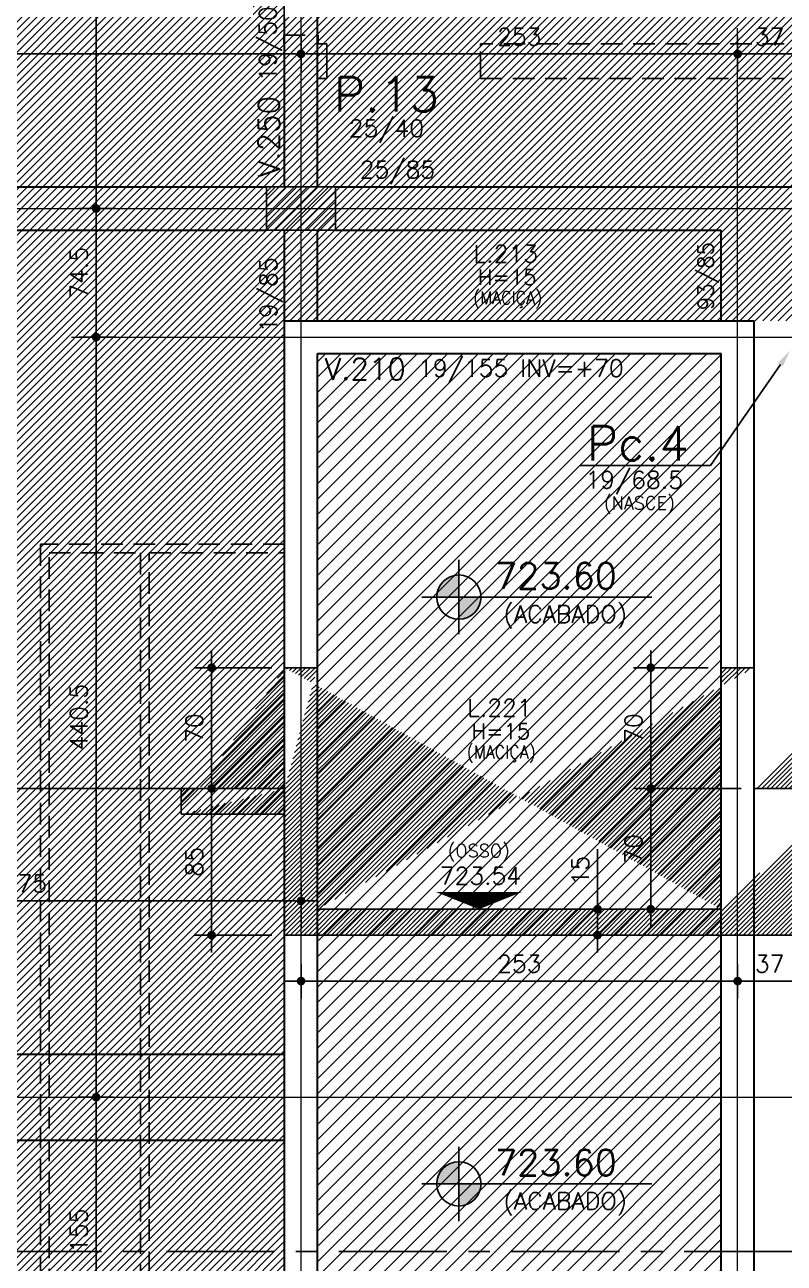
# Model space of a CAD drawing. Header units: inches. Extents: x 0 to 5940, y 0 to 4205.
# Drawn here: x 1397 to 1837, y 2613 to 3331 of the extents above; entities that cross this region are included whole.
import ezdxf
from ezdxf.enums import TextEntityAlignment as Align

# ---------------------------------------------------------------- set-up
doc = ezdxf.new("R2010")
doc.units = ezdxf.units.IN
doc.header["$LTSCALE"] = 50
doc.header["$MEASUREMENT"] = 0
doc.linetypes.add('CENTER', pattern=[2, 1.25, -0.25, 0.25, -0.25])
doc.linetypes.add('HIDDEN', pattern=[0.375, 0.25, -0.125])
for name, color, linetype in [('ALVENARIA', 10, 'HIDDEN'), ('CORTE-FORMA', 1, 'Continuous'), ('COTA', 6, 'Continuous'), ('FO-HACHURA_PILAR-MORRE', 252, 'Continuous'), ('FO-TEXTO-LAJES', 152, 'Continuous'), ('FO-TEXTO-VIGAS', 3, 'Continuous'), ('HACHUR LAJE', 141, 'Continuous'), ('NIVEL', 3, 'Continuous'), ('NIVEL-ARQUITETURA', 3, 'Continuous'), ('P-M', 7, 'Continuous'), ('TEXTO', 3, 'Continuous')]:
    doc.layers.add(name, color=color, linetype=linetype)
for name, color, linetype, lineweight in [('FO-Eixos', 150, 'Continuous', 5), ('FO-Textos dos pilares', 3, 'Continuous', 20), ('FO-Vigas', 2, 'Continuous', 30)]:
    doc.layers.add(name, color=color, linetype=linetype, lineweight=lineweight)
doc.styles.add('ROMANS', font='romans.shx')
doc.dimstyles.new('COTA_50', dxfattribs={"dimscale": 5, "dimtxt": 2, "dimasz": 1, "dimexe": 2, "dimexo": 1.5, "dimgap": 1, "dimtad": 1, "dimzin": 12, "dimdsep": 46, "dimtxsty": 'ROMANS', "dimblk1": 'COTA', "dimblk2": 'COTA', "dimsah": 1, "dimcen": -4, "dimdle": 1.5, "dimclrd": 6, "dimclre": 6, "dimclrt": 3, "dimadec": 0, "dimazin": 0, "dimtfac": 1, "dimtofl": 0, "dimtmove": 0, "dimatfit": 3, "dimldrblk": 'COTA', "dimfxl": 1, "dimtolj": 1, "dimtzin": 12, "dimarcsym": 0})

# ---------------------------------------------------------------- blocks, each defined once
blk = doc.blocks.new('COTA')
at = {"layer": 'COTA'}
for p, q in [((0, -2), (0, 2)), ((2, 0), (-2, 0))]:
    blk.add_line(p, q, dxfattribs=at)
at = {"layer": 'COTA', "const_width": 0.5}
blk.add_lwpolyline([(-0.25, 0, 1), (0.25, 0, 1)], format="xyb", close=True, dxfattribs=at)
blk = doc.blocks.new('*D12')
at = {"layer": 'COTA', "color": 6, "lineweight": -2, "transparency": 16777216}
for p, q in [((1812.3, 2888.63), (1749.95, 2888.63)), ((1759.95, 2823.63), (1759.95, 2883.63)), ((1753.21, 2818.63), (1749.95, 2818.63))]:
    blk.add_line(p, q, dxfattribs=at)
at = {"layer": 'Defpoints', "color": 0, "transparency": 16777216}
for p in [(1759.95, 2888.63), (1819.8, 2888.63), (1760.71, 2818.63)]:
    blk.add_point(p, dxfattribs=at)
at = {"layer": 'COTA', "color": 6, "lineweight": -2, "transparency": 16777216, "xscale": 5, "yscale": 5, "zscale": 5}
for p, rotation in [((1759.95, 2888.63), 90), ((1759.95, 2818.63), 270)]:
    blk.add_blockref('COTA', p, dxfattribs=dict(at, rotation=rotation))
at = {"layer": 'COTA', "color": 3, "transparency": 16777216, "insert": (1749.95, 2853.63), "char_height": 10, "attachment_point": 5, "rotation": 90, "style": 'ROMANS'}
blk.add_mtext('\\A1;70', dxfattribs=at)
blk = doc.blocks.new('*D13')
at = {"layer": 'COTA', "color": 6, "lineweight": -2, "transparency": 16777216}
for p, q in [((1793.3, 2958.63), (1749.95, 2958.63)), ((1759.95, 2893.63), (1759.95, 2953.63)), ((1812.3, 2888.63), (1749.95, 2888.63))]:
    blk.add_line(p, q, dxfattribs=at)
at = {"layer": 'Defpoints', "color": 0, "transparency": 16777216}
for p in [(1759.95, 2958.63), (1800.8, 2958.63), (1819.8, 2888.63)]:
    blk.add_point(p, dxfattribs=at)
at = {"layer": 'COTA', "color": 6, "lineweight": -2, "transparency": 16777216, "xscale": 5, "yscale": 5, "zscale": 5}
for p, rotation in [((1759.95, 2958.63), 90), ((1759.95, 2888.63), 270)]:
    blk.add_blockref('COTA', p, dxfattribs=dict(at, rotation=rotation))
at = {"layer": 'COTA', "color": 3, "transparency": 16777216, "insert": (1749.95, 2923.63), "char_height": 10, "attachment_point": 5, "rotation": 90, "style": 'ROMANS'}
blk.add_mtext('\\A1;70', dxfattribs=at)
blk = doc.blocks.new('*D80')
at = {"layer": 'COTA', "color": 6, "lineweight": -2, "transparency": 16777216}
for p, q in [((1060.3, 3310.1), (1060.3, 3324.31)), ((1557.3, 3310.1), (1557.3, 3324.31)), ((1065.3, 3314.31), (1552.3, 3314.31))]:
    blk.add_line(p, q, dxfattribs=at)
at = {"layer": 'Defpoints', "color": 0, "transparency": 16777216}
for p in [(1557.3, 3314.31), (1060.3, 3302.6), (1557.3, 3302.6)]:
    blk.add_point(p, dxfattribs=at)
at = {"layer": 'COTA', "color": 6, "lineweight": -2, "transparency": 16777216, "xscale": 5, "yscale": 5, "zscale": 5, "rotation": 180}
blk.add_blockref('COTA', (1060.3, 3314.31), dxfattribs=at)
at = {"layer": 'COTA', "color": 6, "lineweight": -2, "transparency": 16777216, "xscale": 5, "yscale": 5, "zscale": 5}
blk.add_blockref('COTA', (1557.3, 3314.31), dxfattribs=at)
at = {"layer": 'COTA', "color": 3, "transparency": 16777216, "insert": (1308.8, 3324.31), "char_height": 10, "attachment_point": 5, "style": 'ROMANS'}
blk.add_mtext('\\A1;497', dxfattribs=at)
blk = doc.blocks.new('*D81')
at = {"layer": 'COTA', "color": 6, "lineweight": -2, "transparency": 16777216}
for p, q in [((1557.3, 3314.53), (1557.3, 3324.31)), ((1810.3, 3314.53), (1810.3, 3324.31)), ((1562.3, 3314.31), (1805.3, 3314.31))]:
    blk.add_line(p, q, dxfattribs=at)
at = {"layer": 'Defpoints', "color": 0, "transparency": 16777216}
for p in [(1810.3, 3314.31), (1557.3, 3307.03), (1810.3, 3307.03)]:
    blk.add_point(p, dxfattribs=at)
at = {"layer": 'COTA', "color": 6, "lineweight": -2, "transparency": 16777216, "xscale": 5, "yscale": 5, "zscale": 5, "rotation": 180}
blk.add_blockref('COTA', (1557.3, 3314.31), dxfattribs=at)
at = {"layer": 'COTA', "color": 6, "lineweight": -2, "transparency": 16777216, "xscale": 5, "yscale": 5, "zscale": 5}
blk.add_blockref('COTA', (1810.3, 3314.31), dxfattribs=at)
at = {"layer": 'COTA', "color": 3, "transparency": 16777216, "insert": (1683.8, 3324.31), "char_height": 10, "attachment_point": 5, "style": 'ROMANS'}
blk.add_mtext('\\A1;253', dxfattribs=at)
blk = doc.blocks.new('*D82')
at = {"layer": 'COTA', "color": 6, "lineweight": -2, "transparency": 16777216}
for p, q in [((1810.3, 3314.53), (1810.3, 3324.31)), ((1847.3, 3314.53), (1847.3, 3324.31)), ((1815.3, 3314.31), (1842.3, 3314.31))]:
    blk.add_line(p, q, dxfattribs=at)
at = {"layer": 'Defpoints', "color": 0, "transparency": 16777216}
for p in [(1847.3, 3314.31), (1810.3, 3307.03), (1847.3, 3307.03)]:
    blk.add_point(p, dxfattribs=at)
at = {"layer": 'COTA', "color": 6, "lineweight": -2, "transparency": 16777216, "xscale": 5, "yscale": 5, "zscale": 5, "rotation": 180}
blk.add_blockref('COTA', (1810.3, 3314.31), dxfattribs=at)
at = {"layer": 'COTA', "color": 6, "lineweight": -2, "transparency": 16777216, "xscale": 5, "yscale": 5, "zscale": 5}
blk.add_blockref('COTA', (1847.3, 3314.31), dxfattribs=at)
at = {"layer": 'COTA', "color": 3, "transparency": 16777216, "insert": (1828.8, 3324.31), "char_height": 10, "attachment_point": 5, "style": 'ROMANS'}
blk.add_mtext('\\A1;37', dxfattribs=at)
blk = doc.blocks.new('*D98')
at = {"layer": 'COTA', "color": 6, "lineweight": -2, "transparency": 16777216}
for p, q in [((1729.13, 2823.63), (1729.13, 2853.39)), ((1732.98, 2818.63), (1739.13, 2818.63)), ((1732.98, 2803.63), (1739.13, 2803.63)), ((1729.13, 2798.63), (1729.13, 2793.63))]:
    blk.add_line(p, q, dxfattribs=at)
at = {"layer": 'Defpoints', "color": 0, "transparency": 16777216}
for p in [(1725.48, 2818.63), (1729.13, 2818.63), (1725.48, 2803.63)]:
    blk.add_point(p, dxfattribs=at)
at = {"layer": 'COTA', "color": 6, "lineweight": -2, "transparency": 16777216, "xscale": 5, "yscale": 5, "zscale": 5}
for p, rotation in [((1729.13, 2818.63), 270), ((1729.13, 2803.63), 90)]:
    blk.add_blockref('COTA', p, dxfattribs=dict(at, rotation=rotation))
at = {"layer": 'COTA', "color": 3, "transparency": 16777216, "insert": (1719.13, 2841.01), "char_height": 10, "attachment_point": 5, "rotation": 90, "style": 'ROMANS'}
blk.add_mtext('\\A1;15', dxfattribs=at)
blk = doc.blocks.new('*D100')
at = {"layer": 'COTA', "color": 6, "lineweight": -2, "transparency": 16777216}
for p, q in [((1810.3, 2777.56), (1810.3, 2766.98)), ((1842.3, 2776.98), (1815.3, 2776.98)), ((1847.3, 2777.56), (1847.3, 2766.98))]:
    blk.add_line(p, q, dxfattribs=at)
at = {"layer": 'Defpoints', "color": 0, "transparency": 16777216}
for p in [(1810.3, 2785.06), (1847.3, 2785.06), (1810.3, 2776.98)]:
    blk.add_point(p, dxfattribs=at)
at = {"layer": 'COTA', "color": 6, "lineweight": -2, "transparency": 16777216, "xscale": 5, "yscale": 5, "zscale": 5, "rotation": 180}
blk.add_blockref('COTA', (1810.3, 2776.98), dxfattribs=at)
at = {"layer": 'COTA', "color": 6, "lineweight": -2, "transparency": 16777216, "xscale": 5, "yscale": 5, "zscale": 5}
blk.add_blockref('COTA', (1847.3, 2776.98), dxfattribs=at)
at = {"layer": 'COTA', "color": 3, "transparency": 16777216, "insert": (1828.8, 2786.98), "char_height": 10, "attachment_point": 5, "style": 'ROMANS'}
blk.add_mtext('\\A1;37', dxfattribs=at)
blk = doc.blocks.new('*D101')
at = {"layer": 'COTA', "color": 6, "lineweight": -2, "transparency": 16777216}
for p, q in [((1557.3, 2776.95), (1557.3, 2766.98)), ((1805.3, 2776.98), (1562.3, 2776.98)), ((1810.3, 2776.95), (1810.3, 2766.98))]:
    blk.add_line(p, q, dxfattribs=at)
at = {"layer": 'Defpoints', "color": 0, "transparency": 16777216}
for p in [(1557.3, 2784.45), (1810.3, 2784.45), (1557.3, 2776.98)]:
    blk.add_point(p, dxfattribs=at)
at = {"layer": 'COTA', "color": 6, "lineweight": -2, "transparency": 16777216, "xscale": 5, "yscale": 5, "zscale": 5, "rotation": 180}
blk.add_blockref('COTA', (1557.3, 2776.98), dxfattribs=at)
at = {"layer": 'COTA', "color": 6, "lineweight": -2, "transparency": 16777216, "xscale": 5, "yscale": 5, "zscale": 5}
blk.add_blockref('COTA', (1810.3, 2776.98), dxfattribs=at)
at = {"layer": 'COTA', "color": 3, "transparency": 16777216, "insert": (1683.8, 2786.98), "char_height": 10, "attachment_point": 5, "style": 'ROMANS'}
blk.add_mtext('\\A1;253', dxfattribs=at)
blk = doc.blocks.new('*D103')
at = {"layer": 'COTA', "color": 6, "lineweight": -2, "transparency": 16777216}
for p, q in [((1256.55, 2807.59), (1256.55, 2833.49)), ((1557.3, 2807.59), (1557.3, 2833.49)), ((1261.55, 2823.49), (1552.3, 2823.49))]:
    blk.add_line(p, q, dxfattribs=at)
at = {"layer": 'Defpoints', "color": 0, "transparency": 16777216}
for p in [(1557.3, 2823.49), (1256.55, 2800.09), (1557.3, 2800.09)]:
    blk.add_point(p, dxfattribs=at)
at = {"layer": 'COTA', "color": 6, "lineweight": -2, "transparency": 16777216, "xscale": 5, "yscale": 5, "zscale": 5, "rotation": 180}
blk.add_blockref('COTA', (1256.55, 2823.49), dxfattribs=at)
at = {"layer": 'COTA', "color": 6, "lineweight": -2, "transparency": 16777216, "xscale": 5, "yscale": 5, "zscale": 5}
blk.add_blockref('COTA', (1557.3, 2823.49), dxfattribs=at)
at = {"layer": 'COTA', "color": 3, "transparency": 16777216, "insert": (1386.57, 2833.49), "char_height": 10, "attachment_point": 5, "style": 'ROMANS'}
blk.add_mtext('\\A1;300.75', dxfattribs=at)
blk = doc.blocks.new('*D205')
at = {"layer": 'COTA', "color": 6, "lineweight": -2, "transparency": 16777216}
for p, q in [((1540.3, 2958.63), (1495.49, 2958.63)), ((1505.49, 2893.63), (1505.49, 2953.63)), ((1510.14, 2888.63), (1515.49, 2888.63))]:
    blk.add_line(p, q, dxfattribs=at)
at = {"layer": 'Defpoints', "color": 0, "transparency": 16777216}
for p in [(1505.49, 2958.63), (1547.8, 2958.63), (1502.64, 2888.63)]:
    blk.add_point(p, dxfattribs=at)
at = {"layer": 'COTA', "color": 6, "lineweight": -2, "transparency": 16777216, "xscale": 5, "yscale": 5, "zscale": 5}
for p, rotation in [((1505.49, 2958.63), 90), ((1505.49, 2888.63), 270)]:
    blk.add_blockref('COTA', p, dxfattribs=dict(at, rotation=rotation))
at = {"layer": 'COTA', "color": 3, "transparency": 16777216, "insert": (1495.49, 2923.63), "char_height": 10, "attachment_point": 5, "rotation": 90, "style": 'ROMANS'}
blk.add_mtext('\\A1;70', dxfattribs=at)
blk = doc.blocks.new('*D206')
at = {"layer": 'COTA', "color": 6, "lineweight": -2, "transparency": 16777216}
for p, q in [((1504.04, 2888.63), (1495.49, 2888.63)), ((1505.49, 2883.63), (1505.49, 2808.63)), ((1540.3, 2803.63), (1495.49, 2803.63))]:
    blk.add_line(p, q, dxfattribs=at)
at = {"layer": 'Defpoints', "color": 0, "transparency": 16777216}
for p in [(1511.54, 2888.63), (1505.49, 2803.63), (1547.8, 2803.63)]:
    blk.add_point(p, dxfattribs=at)
at = {"layer": 'COTA', "color": 6, "lineweight": -2, "transparency": 16777216, "xscale": 5, "yscale": 5, "zscale": 5}
for p, rotation in [((1505.49, 2888.63), 90), ((1505.49, 2803.63), 270)]:
    blk.add_blockref('COTA', p, dxfattribs=dict(at, rotation=rotation))
at = {"layer": 'COTA', "color": 3, "transparency": 16777216, "insert": (1495.49, 2846.13), "char_height": 10, "attachment_point": 5, "rotation": 90, "style": 'ROMANS'}
blk.add_mtext('\\A1;85', dxfattribs=at)
blk = doc.blocks.new('*D210')
at = {"layer": 'COTA', "color": 6, "lineweight": -2, "transparency": 16777216}
for p, q in [((1446.03, 3561.21), (1428.59, 3561.21)), ((1438.59, 3229.71), (1438.59, 3556.21)), ((1446.03, 3224.71), (1428.59, 3224.71))]:
    blk.add_line(p, q, dxfattribs=at)
at = {"layer": 'Defpoints', "color": 0, "transparency": 16777216}
for p in [(1438.59, 3561.21), (1453.53, 3561.21), (1453.53, 3224.71)]:
    blk.add_point(p, dxfattribs=at)
at = {"layer": 'COTA', "color": 6, "lineweight": -2, "transparency": 16777216, "xscale": 5, "yscale": 5, "zscale": 5}
for p, rotation in [((1438.59, 3561.21), 90), ((1438.59, 3224.71), 270)]:
    blk.add_blockref('COTA', p, dxfattribs=dict(at, rotation=rotation))
at = {"layer": 'COTA', "color": 3, "transparency": 16777216, "insert": (1428.59, 3360.21), "char_height": 10, "attachment_point": 5, "rotation": 90, "style": 'ROMANS'}
blk.add_mtext('\\A1;336.5', dxfattribs=at)
blk = doc.blocks.new('*D212')
at = {"layer": 'COTA', "color": 6, "lineweight": -2, "transparency": 16777216}
for p, q in [((1450.08, 3224.71), (1428.59, 3224.71)), ((1438.59, 3219.71), (1438.59, 3155.21)), ((1450.08, 3150.21), (1428.59, 3150.21))]:
    blk.add_line(p, q, dxfattribs=at)
at = {"layer": 'Defpoints', "color": 0, "transparency": 16777216}
for p in [(1457.58, 3224.71), (1438.59, 3150.21), (1457.58, 3150.21)]:
    blk.add_point(p, dxfattribs=at)
at = {"layer": 'COTA', "color": 6, "lineweight": -2, "transparency": 16777216, "xscale": 5, "yscale": 5, "zscale": 5}
for p, rotation in [((1438.59, 3224.71), 90), ((1438.59, 3150.21), 270)]:
    blk.add_blockref('COTA', p, dxfattribs=dict(at, rotation=rotation))
at = {"layer": 'COTA', "color": 3, "transparency": 16777216, "insert": (1428.59, 3187.46), "char_height": 10, "attachment_point": 5, "rotation": 90, "style": 'ROMANS'}
blk.add_mtext('\\A1;74.5', dxfattribs=at)
blk = doc.blocks.new('*D360')
at = {"layer": 'COTA', "color": 6, "lineweight": -2, "transparency": 16777216}
for p, q in [((1444.68, 2709.71), (1428.59, 2709.71)), ((1438.59, 2559.71), (1438.59, 2704.71)), ((1444.68, 2554.71), (1428.59, 2554.71))]:
    blk.add_line(p, q, dxfattribs=at)
at = {"layer": 'Defpoints', "color": 0, "transparency": 16777216}
for p in [(1438.59, 2709.71), (1452.18, 2709.71), (1452.18, 2554.71)]:
    blk.add_point(p, dxfattribs=at)
at = {"layer": 'COTA', "color": 6, "lineweight": -2, "transparency": 16777216, "xscale": 5, "yscale": 5, "zscale": 5}
for p, rotation in [((1438.59, 2709.71), 90), ((1438.59, 2554.71), 270)]:
    blk.add_blockref('COTA', p, dxfattribs=dict(at, rotation=rotation))
at = {"layer": 'COTA', "color": 3, "transparency": 16777216, "insert": (1428.59, 2632.21), "char_height": 10, "attachment_point": 5, "rotation": 90, "style": 'ROMANS'}
blk.add_mtext('\\A1;155', dxfattribs=at)
blk = doc.blocks.new('*D361')
at = {"layer": 'COTA', "color": 6, "lineweight": -2, "transparency": 16777216}
for p, q in [((1445.61, 3150.21), (1428.59, 3150.21)), ((1438.59, 2714.71), (1438.59, 3145.21)), ((1445.61, 2709.71), (1428.59, 2709.71))]:
    blk.add_line(p, q, dxfattribs=at)
at = {"layer": 'Defpoints', "color": 0, "transparency": 16777216}
for p in [(1438.59, 3150.21), (1453.11, 3150.21), (1453.11, 2709.71)]:
    blk.add_point(p, dxfattribs=at)
at = {"layer": 'COTA', "color": 6, "lineweight": -2, "transparency": 16777216, "xscale": 5, "yscale": 5, "zscale": 5}
for p, rotation in [((1438.59, 3150.21), 90), ((1438.59, 2709.71), 270)]:
    blk.add_blockref('COTA', p, dxfattribs=dict(at, rotation=rotation))
at = {"layer": 'COTA', "color": 3, "transparency": 16777216, "insert": (1428.59, 2929.96), "char_height": 10, "attachment_point": 5, "rotation": 90, "style": 'ROMANS'}
blk.add_mtext('\\A1;440.5', dxfattribs=at)

msp = doc.modelspace()

# ---------------------------------------------------------------- hatches: boundary and pattern name
at = {"layer": 'CORTE-FORMA'}
h = msp.add_hatch(dxfattribs=at)
h.set_pattern_fill('ANSI31', color=70, scale=15)
h.set_pattern_definition([(45, (-4662.459, 9121.8574), (-1.3258252, 1.3258252), [])])
edge = h.paths.add_edge_path()
edge.add_line((1487.804, 2888.63), (1487.804, 2873.63))
edge.add_line((1547.804, 2888.63), (1544.804, 2888.63))
edge.add_line((1544.804, 2888.63), (1487.804, 2888.63))
edge.add_line((1547.804, 2873.63), (1487.804, 2873.63))
edge.add_line((1547.804, 2958.63), (1547.804, 2903.63))
edge.add_line((1547.804, 2903.63), (1547.804, 2888.63))
edge.add_line((1566.804, 2958.63), (1566.804, 2818.63))
edge.add_line((1566.804, 2958.63), (1547.804, 2958.63))
edge.add_line((1547.804, 2803.63), (1547.804, 2873.63))
edge.add_line((2146.804, 2803.63), (1547.804, 2803.63))
edge.add_line((1800.804, 2818.63), (1773.804, 2818.63))
edge.add_line((1773.804, 2818.63), (1570.804, 2818.63))
edge.add_line((1570.804, 2818.63), (1566.804, 2818.63))
edge.add_line((1819.804, 2958.63), (1819.804, 2888.63))
edge.add_line((1819.804, 2958.63), (1800.804, 2958.63))
edge.add_line((1800.804, 2958.63), (1800.804, 2818.63))
edge.add_line((1874.804, 2888.63), (1859.304, 2888.63))
edge.add_line((1859.304, 2888.63), (1856.804, 2888.63))
edge.add_line((1856.804, 2888.63), (1837.804, 2888.63))
edge.add_line((1837.804, 2888.63), (1835.304, 2888.63))
edge.add_line((1835.304, 2888.63), (1819.804, 2888.63))
edge.add_line((1893.804, 2958.63), (1893.804, 2818.63))
edge.add_line((1893.804, 2958.63), (1874.804, 2958.63))
edge.add_line((1874.804, 2958.63), (1874.804, 2888.63))
edge.add_line((2127.804, 2818.63), (2123.804, 2818.63))
edge.add_line((2123.804, 2818.63), (1920.804, 2818.63))
edge.add_line((1920.804, 2818.63), (1893.804, 2818.63))
edge.add_line((2146.804, 2958.63), (2146.804, 2903.63))
edge.add_line((2146.804, 2903.63), (2146.804, 2888.63))
edge.add_line((2146.804, 2958.63), (2127.804, 2958.63))
edge.add_line((2127.804, 2958.63), (2127.804, 2818.63))
edge.add_line((2146.804, 2873.63), (2146.804, 2803.63))
edge.add_line((2206.804, 2888.63), (2206.804, 2873.63))
edge.add_line((2206.804, 2888.63), (2149.804, 2888.63))
edge.add_line((2149.804, 2888.63), (2146.804, 2888.63))
edge.add_line((2206.804, 2873.63), (2146.804, 2873.63))
at = {"layer": 'FO-HACHURA_PILAR-MORRE'}
h = msp.add_hatch(dxfattribs=at)
h.set_pattern_fill('ANSI31', color=256, scale=35)
h.set_pattern_definition([(45, (-4340.959, 9121.8574), (-3.0935922, 3.0935922), [])])
h.paths.add_polyline_path([(1537.304, 3237.207), (1537.304, 3224.707), (1537.304, 3212.207), (1557.304, 3212.207), (1577.304, 3212.207), (1577.304, 3224.707), (1577.304, 3237.207), (1557.304, 3237.207)])
at = {"layer": 'HACHUR LAJE'}
h = msp.add_hatch(dxfattribs=at)
h.set_pattern_fill('ANSI31', color=21, scale=25)
h.set_pattern_definition([(45, (-4662.459, 9121.8574), (-2.2097087, 2.2097087), [])])
h.paths.add_polyline_path([(2632.304, 3729.683), (2146.804, 3724.194), (2146.804, 3551.707), (1547.804, 3551.707), (1547.804, 3717.422), (1078.304, 3712.114), (1078.304, 3212.207), (1077.804, 3212.207), (1077.804, 2266.207), (1547.804, 2266.207), (1547.804, 3159.707), (2146.804, 3159.707), (2146.804, 2266.207), (2632.804, 2266.207), (2632.804, 3212.207), (2632.304, 3212.207)])
h = msp.add_hatch(dxfattribs=at)
h.set_pattern_fill('ANSI31', color=256, scale=50)
h.set_pattern_definition([(45, (-4662.459, 9121.8574), (-4.4194174, 4.4194174), [])])
h.paths.add_polyline_path([(1800.804, 3140.707), (1566.804, 3140.707), (1566.804, 2496.207), (1800.804, 2496.207)])
at = {"layer": 'NIVEL-ARQUITETURA'}
h = msp.add_hatch(color=1, dxfattribs=at)
h.paths.add_polyline_path([(1660.64, 2994.63), (1661.616, 2999.538), (1648.791, 2999.538), (1648.791, 2990.609), (1654.111, 2987.964), (1657.86, 2990.469)])
h.paths.add_polyline_path([(1648.791, 2990.609), (1648.791, 2986.713), (1653.699, 2987.689), (1654.111, 2987.964)])
h.paths.add_polyline_path([(1648.791, 3012.363), (1643.884, 3011.386), (1639.723, 3008.606), (1636.943, 3004.446), (1635.966, 2999.538), (1648.791, 2999.538)])
h = msp.add_hatch(color=1, dxfattribs=at)
h.paths.add_polyline_path([(1660.64, 2654.511), (1661.616, 2659.419), (1648.791, 2659.419), (1648.791, 2650.49), (1654.111, 2647.845), (1657.86, 2650.351)])
h.paths.add_polyline_path([(1648.791, 2650.49), (1648.791, 2646.594), (1653.699, 2647.571), (1654.111, 2647.845)])
h.paths.add_polyline_path([(1648.791, 2672.244), (1643.884, 2671.268), (1639.723, 2668.488), (1636.943, 2664.327), (1635.966, 2659.419), (1648.791, 2659.419)])

# ---------------------------------------------------------------- linework, layer by layer
at = {"layer": 'ALVENARIA'}
for p, q in [((1547.27, 3325.172), (1547.27, 3321.172)), ((1547.27, 3325.172), (1567.27, 3325.172)), ((1567.27, 3325.172), (1567.27, 3322.172)), ((1572.27, 3320.172), (1568.27, 3320.172)), ((1572.27, 3315.672), (1572.27, 3320.172)), ((1661.27, 3320.172), (1665.27, 3320.172)), ((1661.27, 3300.172), (1661.27, 3320.172)), ((1572.27, 3304.172), (1572.27, 3315.672)), ((1661.27, 3312.172), (1661.27, 3315.672)), ((1572.27, 3300.172), (1572.27, 3304.172)), ((1572.27, 3300.172), (1572.27, 3304.172)), ((1572.27, 3300.172), (1567.27, 3300.172)), ((1661.27, 3300.172), (1666.27, 3300.172)), ((1406.304, 3030.207), (1406.304, 2217.707))]:
    msp.add_line(p, q, dxfattribs=at)
at = {"layer": 'ALVENARIA', "flags": 128}
for points in [[(1547.27, 3325.172), (1547.27, 3320.172)], [(1567.27, 3320.172), (1567.27, 3325.172)], [(1572.27, 3320.172), (1567.27, 3320.172)], [(1837.27, 3320.172), (1661.27, 3320.172)], [(1567.27, 3300.172), (1572.27, 3300.172)], [(1661.27, 3300.172), (1837.27, 3300.172)], [(1547.804, 3030.207), (1406.304, 3030.207)], [(1411.304, 2222.707), (1411.304, 3025.207)], [(1411.304, 3025.207), (1464.304, 3025.207)], [(1464.304, 3025.207), (1464.304, 2222.707)], [(1469.304, 3025.207), (1547.804, 3025.207)], [(1469.304, 2082.707), (1469.304, 3025.207)]]:
    msp.add_lwpolyline(points, dxfattribs=at)
at = {"layer": 'CORTE-FORMA'}
for p, q in [((1566.804, 2958.63), (1547.804, 2958.63)), ((1566.804, 2958.63), (1566.804, 2818.63)), ((1800.804, 2958.63), (1800.804, 2818.63)), ((1819.804, 2958.63), (1800.804, 2958.63)), ((1819.804, 2958.63), (1819.804, 2888.63)), ((1547.804, 2873.63), (1487.804, 2873.63)), ((1547.804, 2803.63), (1547.804, 2873.63)), ((2146.804, 2803.63), (1547.804, 2803.63))]:
    msp.add_line(p, q, dxfattribs=at)
at = {"layer": 'CORTE-FORMA', "color": 8}
msp.add_line((1137.804, 2888.63), (1487.804, 2888.63), dxfattribs=at)
at = {"layer": 'CORTE-FORMA', "color": 70}
msp.add_line((1487.804, 2888.63), (1487.804, 2873.63), dxfattribs=at)
at = {"layer": 'CORTE-FORMA', "flags": 128}
for points in [[(1547.804, 2958.63), (1547.804, 2903.63), (1547.804, 2888.63)], [(1547.804, 2888.63), (1544.804, 2888.63), (1487.804, 2888.63)], [(1874.804, 2888.63), (1859.304, 2888.63), (1856.804, 2888.63), (1837.804, 2888.63), (1835.304, 2888.63), (1819.804, 2888.63)], [(1800.804, 2818.63), (1773.804, 2818.63), (1570.804, 2818.63), (1566.804, 2818.63)]]:
    msp.add_lwpolyline(points, dxfattribs=at)
at = {"layer": 'FO-Eixos'}
for p, q in [((1557.304, 919.124), (1557.304, 3902.756)), ((1810.304, 2035.401), (1810.304, 3329.312)), ((219.571, 3224.707), (3166.676, 3224.707)), ((1424.3, 3150.207), (2273.274, 3150.207)), ((219.571, 2709.707), (3542.289, 2709.707))]:
    msp.add_line(p, q, dxfattribs=at)
at = {"layer": 'FO-Vigas'}
for p, q in [((1547.804, 3237.207), (1547.804, 3530.707)), ((1566.804, 3237.207), (1566.804, 3530.707)), ((1088.304, 3237.207), (1537.304, 3237.207)), ((1577.304, 3237.207), (1847.304, 3237.207)), ((1777.804, 3237.207), (1916.804, 3237.207)), ((1088.304, 3212.207), (1537.304, 3212.207)), ((1547.804, 2704.707), (1547.804, 3212.207)), ((1566.804, 3159.707), (1566.804, 3212.207)), ((1577.304, 3212.207), (1800.804, 3212.207)), ((1800.804, 3159.707), (1800.804, 3212.207)), ((1547.804, 3159.707), (1819.804, 3159.707)), ((1819.804, 2247.207), (1819.804, 3159.707)), ((1566.804, 3140.707), (1800.804, 3140.707)), ((1566.804, 2496.207), (1566.804, 3140.707)), ((1800.804, 2496.207), (1800.804, 3140.707)), ((1266.054, 2734.707), (1547.804, 2734.707)), ((1547.804, 2099.207), (1547.804, 2704.707)), ((1266.054, 2684.707), (1547.804, 2684.707))]:
    msp.add_line(p, q, dxfattribs=at)
at = {"layer": 'NIVEL', "color": 1}
msp.add_lwpolyline([(1660.358, 2818.63, 0, 50, 0), (1660.358, 2828.63, 50, 50, 0)], format="xyseb", dxfattribs=at)
at = {"layer": 'NIVEL-ARQUITETURA', "color": 1}
for p, q in [((1648.791, 3021.08), (1648.791, 2977.995)), ((1627.249, 2999.538), (1760.664, 2999.538)), ((1648.791, 2680.962), (1648.791, 2637.877)), ((1627.249, 2659.419), (1760.664, 2659.419))]:
    msp.add_line(p, q, dxfattribs=at)
for centre in [(1648.791, 2999.538), (1648.791, 2659.419)]:
    msp.add_circle(centre, 12.825, dxfattribs=at)
at = {"layer": 'P-M'}
msp.add_lwpolyline([(1537.304, 3237.207), (1537.304, 3224.707), (1537.304, 3212.207), (1557.304, 3212.207), (1577.304, 3212.207), (1577.304, 3224.707), (1577.304, 3237.207), (1557.304, 3237.207), (1537.304, 3237.207)], close=True, dxfattribs=at)
at = {"layer": 'TEXTO', "color": 8}
for p in [(1835.075, 3134.273), (1719.041, 3075.857)]:
    msp.add_line(p, (1794.633, 3075.857), dxfattribs=at)
at = {"layer": 'TEXTO', "color": 8, "linetype": 'CENTER'}
msp.add_line((1379.248, 2620.225), (2301.748, 2620.225), dxfattribs=at)
at = {"layer": 'TEXTO', "color": 8}
msp.add_solid([(1833.705, 3135.222), (1836.445, 3133.325), (1840.767, 3142.495)], dxfattribs=at)

# ---------------------------------------------------------------- texts
at = {"layer": 'FO-TEXTO-LAJES', "style": 'ROMANS'}
for s, p in [('L.213', (1657.346, 3193.534)), ('L.221', (1653.652, 2930.298))]:
    msp.add_text(s, height=10, dxfattribs=at).set_placement(p)
at = {"layer": 'FO-TEXTO-LAJES', "color": 3, "style": 'ROMANS'}
for p in [(1659.773, 3180.453), (1656.079, 2917.216)]:
    msp.add_text('H=15', height=9, dxfattribs=at).set_placement(p)
at = {"layer": 'FO-TEXTO-LAJES', "color": 4, "style": 'ROMANS', "width": 0.9}
for p in [(1657.027, 3169.235), (1653.334, 2905.999)]:
    msp.add_text('(MACIÇA)', height=7.5, dxfattribs=at).set_placement(p)
at = {"layer": 'FO-TEXTO-VIGAS', "style": 'ROMANS'}
for s, height, p in [('19/50', 10, (1543.065, 3298.246)), ('93/85', 9, (1796.32, 3165.859)), ('19/85', 10, (1543.454, 3152.73))]:
    msp.add_text(s, height=height, rotation=90, dxfattribs=at).set_placement(p)
at = {"layer": 'FO-TEXTO-VIGAS', "color": 1, "style": 'ROMANS'}
msp.add_text('V.250', height=12.5, rotation=90, dxfattribs=at).set_placement((1544.898, 3242.861))
at = {"layer": 'FO-TEXTO-VIGAS', "style": 'ROMANS'}
for s, p in [('25/85', (1591.275, 3242.27)), ('19/155 INV=+70', (1625.115, 3127.213))]:
    msp.add_text(s, height=10, dxfattribs=at).set_placement(p)
at = {"layer": 'FO-TEXTO-VIGAS', "color": 1, "style": 'ROMANS'}
msp.add_text('V.210', height=12.5, dxfattribs=at).set_placement((1570.92, 3125.522))
at = {"layer": 'FO-Textos dos pilares', "color": 1, "style": 'ROMANS'}
for s, p in [('P.13', (1576.342, 3280.907)), ('Pc.4', (1722.935, 3078.686))]:
    msp.add_text(s, height=20, dxfattribs=at).set_placement(p)
at = {"layer": 'FO-Textos dos pilares', "color": 3, "style": 'ROMANS'}
for s, p in [('25/40', (1584.926, 3266.215)), ('19/68.5', (1722.066, 3062.494))]:
    msp.add_text(s, height=10, dxfattribs=at).set_placement(p)
at = {"layer": 'FO-Textos dos pilares', "color": 4, "style": 'ROMANS'}
msp.add_text('(NASCE)', height=7.5, dxfattribs=at).set_placement((1732.751, 3050.379))
at = {"layer": 'NIVEL', "color": 4, "style": 'ROMANS'}
msp.add_text('(OSSO)', height=7.5, dxfattribs=at).set_placement((1660.254, 2848.787), align=Align.CENTER)
at = {"layer": 'NIVEL', "color": 3, "style": 'ROMANS'}
msp.add_text('723.54', height=10, dxfattribs=at).set_placement((1661.246, 2832.983), align=Align.CENTER)
at = {"layer": 'NIVEL-ARQUITETURA', "color": 1, "style": 'ROMANS'}
for p in [(1669.646, 3004.397), (1669.646, 2664.279)]:
    msp.add_text('723.60', height=15, dxfattribs=at).set_placement(p)
at = {"layer": 'NIVEL-ARQUITETURA', "color": 3, "style": 'ROMANS'}
for p in [(1710.405, 2984.66), (1710.405, 2644.541)]:
    msp.add_text('(ACABADO)', height=10, dxfattribs=at).set_placement(p, align=Align.CENTER)

# ---------------------------------------------------------------- dimensions: what is measured, and where the dimension line sits
at = {"layer": 'COTA'}
dim = msp.add_linear_dim(base=(1438.594, 3561.207), p1=(1453.534, 3224.707), p2=(1453.534, 3561.207), angle=90, dimstyle='COTA_50', dxfattribs=at)
dim.commit()
dim.dimension.update_dxf_attribs({"geometry": '*D210', "text_midpoint": (1438.594, 3360.21), "dimtype": 160})
for base, p1, p2, picture, middle in [((1557.304, 3314.312), (1060.304, 3302.597), (1557.304, 3302.597), '*D80', (1308.804, 3324.312)), ((1810.304, 3314.312), (1557.304, 3307.026), (1810.304, 3307.026), '*D81', (1683.804, 3324.312)), ((1847.304, 3314.312), (1810.304, 3307.026), (1847.304, 3307.026), '*D82', (1828.804, 3324.312)), ((1557.304, 2776.977), (1810.304, 2784.448), (1557.304, 2784.448), '*D101', (1683.804, 2786.977)), ((1810.304, 2776.977), (1847.304, 2785.056), (1810.304, 2785.056), '*D100', (1828.804, 2786.977))]:
    dim = msp.add_linear_dim(base=base, p1=p1, p2=p2, dimstyle='COTA_50', dxfattribs=at)
    dim.commit()
    dim.dimension.update_dxf_attribs({"geometry": picture, "text_midpoint": middle})
for base, p1, p2, picture, middle in [((1438.594, 3150.207), (1457.585, 3224.707), (1457.585, 3150.207), '*D212', (1428.594, 3187.457)), ((1438.594, 3150.207), (1453.114, 2709.707), (1453.114, 3150.207), '*D361', (1428.594, 2929.957)), ((1505.489, 2958.63), (1502.641, 2888.63), (1547.804, 2958.63), '*D205', (1495.489, 2923.63)), ((1759.954, 2958.63), (1819.804, 2888.63), (1800.804, 2958.63), '*D13', (1749.954, 2923.63)), ((1505.489, 2803.63), (1511.541, 2888.63), (1547.804, 2803.63), '*D206', (1495.489, 2846.13)), ((1759.954, 2888.63), (1760.71, 2818.63), (1819.804, 2888.63), '*D12', (1749.954, 2853.63)), ((1729.127, 2818.63), (1725.479, 2803.63), (1725.479, 2818.63), '*D98', (1719.127, 2841.011)), ((1438.594, 2709.707), (1452.183, 2554.707), (1452.183, 2709.707), '*D360', (1428.594, 2632.207))]:
    dim = msp.add_linear_dim(base=base, p1=p1, p2=p2, angle=90, dimstyle='COTA_50', dxfattribs=at)
    dim.commit()
    dim.dimension.update_dxf_attribs({"geometry": picture, "text_midpoint": middle})
dim = msp.add_linear_dim(base=(1557.304, 2823.491), p1=(1256.554, 2800.086), p2=(1557.304, 2800.086), dimstyle='COTA_50', dxfattribs=at)
dim.commit()
dim.dimension.update_dxf_attribs({"geometry": '*D103', "text_midpoint": (1386.566, 2823.491), "dimtype": 160})

doc.saveas('drawing.dxf')
